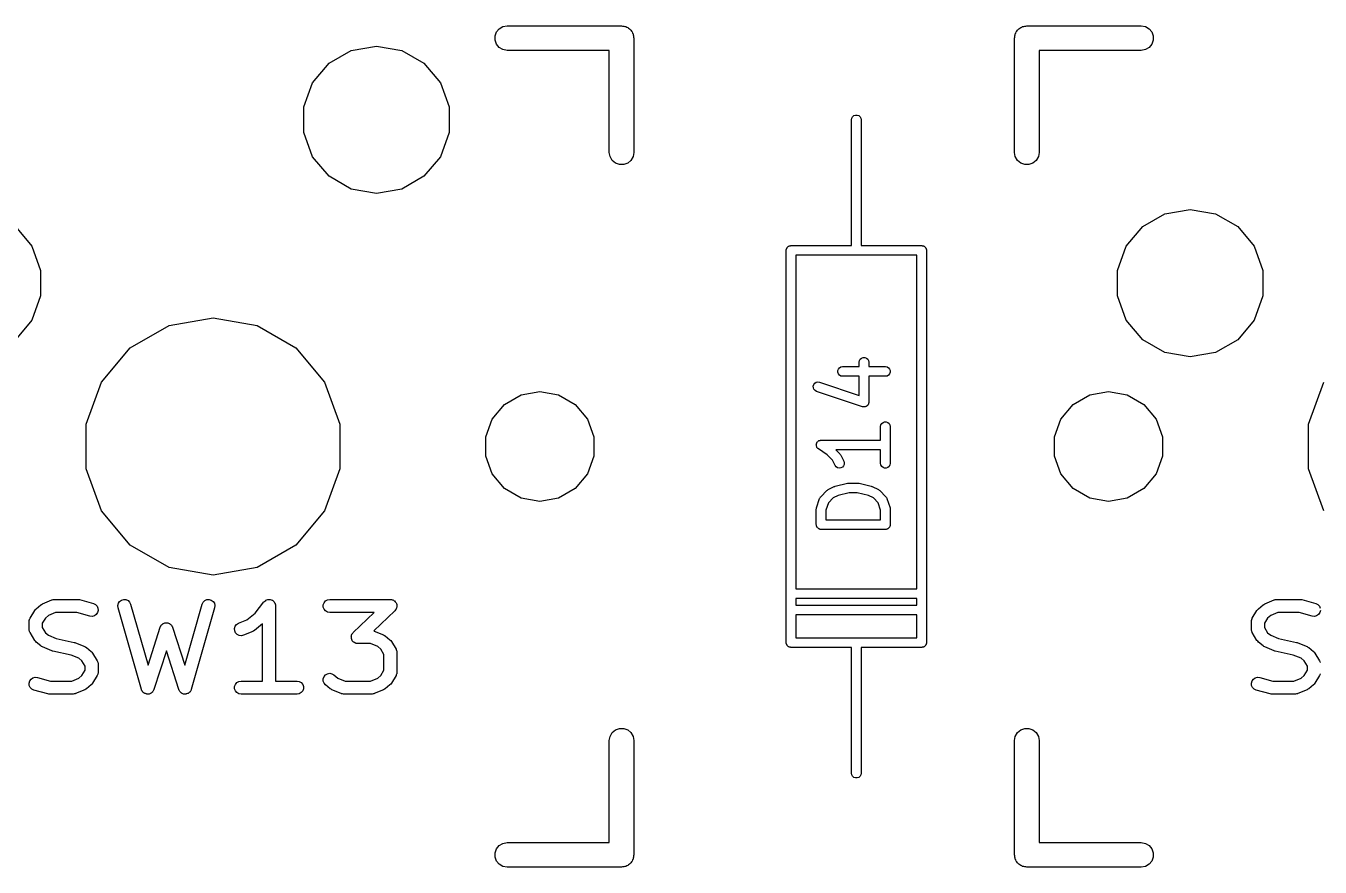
# Model space of a CAD drawing. Extents: x 30 to 168, y -145 to -27.
# Drawn here: x 75.09 to 95.21, y -66.54 to -53.46 of the extents above; entities that cross this region are included whole.
import ezdxf

# ---------------------------------------------------------------- set-up
doc = ezdxf.new("R2010")
doc.units = 0
doc.header["$MEASUREMENT"] = 0
doc.layers.add('BLACK', color=7, linetype='CONTINUOUS')

msp = doc.modelspace()

# ---------------------------------------------------------------- linework, layer by layer
at = {"layer": 'Black'}
for p, q in [((82.407, -53.5547), (82.4495, -53.5041)), ((82.4495, -53.5041), (82.5068, -53.471)), ((82.5068, -53.471), (82.572, -53.4595)), ((82.572, -53.4595), (84.35, -53.4595)), ((84.35, -53.4595), (84.3664, -53.4624)), ((84.3664, -53.4624), (84.3831, -53.4624)), ((84.3831, -53.4624), (84.3987, -53.4681)), ((84.3987, -53.4681), (84.4152, -53.471)), ((84.4152, -53.471), (84.4296, -53.4793)), ((84.4296, -53.4793), (84.4453, -53.485)), ((84.4453, -53.485), (84.458, -53.4957)), ((84.458, -53.4957), (84.4725, -53.5041)), ((84.4725, -53.5041), (84.4832, -53.5168)), ((90.5168, -53.5168), (90.5275, -53.5041)), ((90.5275, -53.5041), (90.542, -53.4957)), ((90.542, -53.4957), (90.5547, -53.485)), ((90.5547, -53.485), (90.5704, -53.4793)), ((90.5704, -53.4793), (90.5848, -53.471)), ((90.5848, -53.471), (90.6013, -53.4681)), ((90.6013, -53.4681), (90.6169, -53.4624)), ((90.6169, -53.4624), (90.6336, -53.4624)), ((90.6336, -53.4624), (90.65, -53.4595)), ((90.65, -53.4595), (92.428, -53.4595)), ((92.428, -53.4595), (92.4932, -53.471)), ((92.4932, -53.471), (92.5505, -53.5041)), ((92.5505, -53.5041), (92.593, -53.5547)), ((82.3844, -53.6169), (82.407, -53.5547)), ((82.3844, -53.6831), (82.3844, -53.6169)), ((82.407, -53.7452), (82.3844, -53.6831)), ((84.4832, -53.5168), (84.4959, -53.5275)), ((84.4959, -53.5275), (84.5043, -53.542)), ((84.5043, -53.542), (84.515, -53.5547)), ((84.515, -53.5547), (84.5207, -53.5704)), ((84.5207, -53.5704), (84.529, -53.5848)), ((84.529, -53.5848), (84.5319, -53.6013)), ((84.5319, -53.6013), (84.5376, -53.6169)), ((84.5376, -53.6169), (84.5376, -53.6336)), ((84.5376, -53.6336), (84.5405, -53.65)), ((84.5405, -53.65), (84.5405, -55.428)), ((90.4595, -53.65), (90.4624, -53.6336)), ((90.4595, -55.428), (90.4595, -53.65)), ((90.4624, -53.6169), (90.4681, -53.6013)), ((90.4624, -53.6336), (90.4624, -53.6169)), ((90.4681, -53.6013), (90.471, -53.5848)), ((90.471, -53.5848), (90.4793, -53.5704)), ((90.4793, -53.5704), (90.485, -53.5547)), ((90.485, -53.5547), (90.4957, -53.542)), ((90.4957, -53.542), (90.5041, -53.5275)), ((90.5041, -53.5275), (90.5168, -53.5168)), ((92.593, -53.5547), (92.6156, -53.6169)), ((92.6156, -53.6831), (92.593, -53.7452)), ((92.6156, -53.6169), (92.6156, -53.6831)), ((79.8025, -54.0411), (80.1476, -53.8418)), ((80.1476, -53.8418), (80.54, -53.7726)), ((80.54, -53.7726), (80.9324, -53.8418)), ((80.9324, -53.8418), (81.2775, -54.0411)), ((82.4495, -53.7959), (82.407, -53.7452)), ((82.5068, -53.829), (82.4495, -53.7959)), ((82.572, -53.8405), (82.5068, -53.829)), ((84.1595, -53.8405), (82.572, -53.8405)), ((84.1595, -55.428), (84.1595, -53.8405)), ((92.428, -53.8405), (90.8405, -53.8405)), ((90.8405, -53.8405), (90.8405, -55.428)), ((92.4932, -53.829), (92.428, -53.8405)), ((92.5505, -53.7959), (92.4932, -53.829)), ((92.593, -53.7452), (92.5505, -53.7959)), ((79.5464, -54.3463), (79.8025, -54.0411)), ((81.2775, -54.0411), (81.5336, -54.3463)), ((79.4101, -54.7208), (79.5464, -54.3463)), ((81.5336, -54.3463), (81.6699, -54.7208)), ((79.4101, -55.1192), (79.4101, -54.7208)), ((81.6699, -54.7208), (81.6699, -55.1192)), ((87.925, -54.92), (87.9295, -54.8943)), ((87.925, -56.19), (87.925, -54.92)), ((87.9295, -54.8943), (87.9425, -54.8718)), ((87.9425, -54.8718), (87.9625, -54.855)), ((87.9625, -54.855), (87.987, -54.8461)), ((87.987, -54.8461), (88.013, -54.8461)), ((88.013, -54.8461), (88.0375, -54.855)), ((88.0375, -54.855), (88.0575, -54.8718)), ((88.0575, -54.8718), (88.0705, -54.8943)), ((88.0705, -54.8943), (88.075, -54.92)), ((88.075, -54.92), (88.075, -56.19)), ((79.5464, -55.4937), (79.4101, -55.1192)), ((81.6699, -55.1192), (81.5336, -55.4937)), ((79.8025, -55.7989), (79.5464, -55.4937)), ((81.5336, -55.4937), (81.2775, -55.7989)), ((84.171, -55.4932), (84.1595, -55.428)), ((84.2041, -55.5505), (84.171, -55.4932)), ((84.529, -55.4932), (84.4959, -55.5505)), ((84.5405, -55.428), (84.529, -55.4932)), ((90.471, -55.4932), (90.4595, -55.428)), ((90.5041, -55.5505), (90.471, -55.4932)), ((90.829, -55.4932), (90.7959, -55.5505)), ((90.8405, -55.428), (90.829, -55.4932)), ((84.2548, -55.593), (84.2041, -55.5505)), ((84.3169, -55.6156), (84.2548, -55.593)), ((84.3831, -55.6156), (84.3169, -55.6156)), ((84.4453, -55.593), (84.3831, -55.6156)), ((84.4959, -55.5505), (84.4453, -55.593)), ((90.5547, -55.593), (90.5041, -55.5505)), ((90.6169, -55.6156), (90.5547, -55.593)), ((90.6831, -55.6156), (90.6169, -55.6156)), ((90.7452, -55.593), (90.6831, -55.6156)), ((90.7959, -55.5505), (90.7452, -55.593)), ((80.1476, -55.9982), (79.8025, -55.7989)), ((81.2775, -55.7989), (80.9324, -55.9982)), ((80.54, -56.0674), (80.1476, -55.9982)), ((80.9324, -55.9982), (80.54, -56.0674)), ((87.925, -56.877), (87.925, -56.19)), ((88.075, -56.19), (88.075, -56.877)), ((92.7976, -56.3818), (93.19, -56.3126)), ((93.19, -56.3126), (93.5824, -56.3818)), ((92.4525, -56.5811), (92.7976, -56.3818)), ((93.5824, -56.3818), (93.9275, -56.5811)), ((74.9275, -56.5811), (75.1836, -56.8863)), ((92.1964, -56.8863), (92.4525, -56.5811)), ((93.9275, -56.5811), (94.1836, -56.8863)), ((75.1836, -56.8863), (75.3199, -57.2608)), ((86.9101, -56.939), (86.9124, -56.9328)), ((86.9124, -56.9328), (86.9135, -56.9263)), ((86.9135, -56.9263), (86.9168, -56.9207)), ((86.9168, -56.9207), (86.919, -56.9145)), ((86.919, -56.9145), (86.9233, -56.9095)), ((86.9233, -56.9095), (86.9265, -56.9038)), ((86.9265, -56.9038), (86.9316, -56.8996)), ((86.9316, -56.8996), (86.9358, -56.8945)), ((86.9358, -56.8945), (86.9415, -56.8913)), ((86.9415, -56.8913), (86.9465, -56.887)), ((86.9465, -56.887), (86.9527, -56.8848)), ((86.9527, -56.8848), (86.9583, -56.8815)), ((86.9583, -56.8815), (86.9648, -56.8804)), ((86.9648, -56.8804), (86.971, -56.8781)), ((86.971, -56.8781), (86.9775, -56.8781)), ((86.9775, -56.8781), (86.984, -56.877)), ((86.984, -56.877), (87.925, -56.877)), ((88.075, -56.877), (89.016, -56.877)), ((89.016, -56.877), (89.0225, -56.8781)), ((89.0225, -56.8781), (89.029, -56.8781)), ((89.029, -56.8781), (89.0352, -56.8804)), ((89.0352, -56.8804), (89.0417, -56.8815)), ((89.0417, -56.8815), (89.0473, -56.8848)), ((89.0473, -56.8848), (89.0535, -56.887)), ((89.0535, -56.887), (89.0585, -56.8913)), ((89.0585, -56.8913), (89.0642, -56.8945)), ((89.0642, -56.8945), (89.0684, -56.8996)), ((89.0684, -56.8996), (89.0735, -56.9038)), ((89.0735, -56.9038), (89.0767, -56.9095)), ((89.0767, -56.9095), (89.081, -56.9145)), ((89.081, -56.9145), (89.0832, -56.9207)), ((89.0832, -56.9207), (89.0865, -56.9263)), ((89.0865, -56.9263), (89.0876, -56.9328)), ((89.0876, -56.9328), (89.0899, -56.939)), ((92.0601, -57.2608), (92.1964, -56.8863)), ((94.1836, -56.8863), (94.3199, -57.2608)), ((86.909, -56.952), (86.9101, -56.9455)), ((86.909, -63.048), (86.909, -56.952)), ((86.9101, -56.9455), (86.9101, -56.939)), ((88, -57.027), (87.059, -57.027)), ((87.059, -57.027), (87.059, -62.211)), ((88.941, -57.027), (88, -57.027)), ((88.941, -62.211), (88.941, -57.027)), ((89.0899, -56.939), (89.0899, -56.9455)), ((89.0899, -56.9455), (89.091, -56.952)), ((89.091, -56.952), (89.091, -63.048)), ((75.3199, -57.2608), (75.3199, -57.6592)), ((92.0601, -57.6592), (92.0601, -57.2608)), ((94.3199, -57.2608), (94.3199, -57.6592)), ((75.3199, -57.6592), (75.1836, -58.0337)), ((92.1964, -58.0337), (92.0601, -57.6592)), ((94.3199, -57.6592), (94.1836, -58.0337)), ((75.1836, -58.0337), (74.9275, -58.3389)), ((76.7134, -58.4667), (77.3154, -58.1192)), ((77.3154, -58.1192), (78, -57.9985)), ((78, -57.9985), (78.6846, -58.1192)), ((78.6846, -58.1192), (79.2865, -58.4667)), ((92.4525, -58.3389), (92.1964, -58.0337)), ((94.1836, -58.0337), (93.9275, -58.3389)), ((92.7976, -58.5382), (92.4525, -58.3389)), ((93.9275, -58.3389), (93.5824, -58.5382)), ((76.2666, -58.9992), (76.7134, -58.4667)), ((79.2865, -58.4667), (79.7334, -58.9992)), ((93.19, -58.6074), (92.7976, -58.5382)), ((93.5824, -58.5382), (93.19, -58.6074)), ((88.044, -58.6905), (88.0486, -58.6648)), ((88.044, -58.7583), (88.044, -58.6905)), ((88.0486, -58.6648), (88.0616, -58.6423)), ((88.0616, -58.6423), (88.0815, -58.6255)), ((88.0815, -58.6255), (88.106, -58.6166)), ((88.106, -58.6166), (88.1321, -58.6166)), ((88.1321, -58.6166), (88.1565, -58.6255)), ((88.1565, -58.6255), (88.1765, -58.6423)), ((88.1765, -58.6423), (88.1895, -58.6648)), ((88.1895, -58.6648), (88.194, -58.6905)), ((88.194, -58.6905), (88.194, -58.7583)), ((87.7119, -58.8203), (87.7208, -58.7958)), ((87.7119, -58.8464), (87.7119, -58.8203)), ((87.7208, -58.8708), (87.7119, -58.8464)), ((87.7208, -58.7958), (87.7375, -58.7759)), ((87.7375, -58.8908), (87.7208, -58.8708)), ((87.7375, -58.7759), (87.7601, -58.7629)), ((87.7601, -58.9038), (87.7375, -58.8908)), ((87.7601, -58.7629), (87.7857, -58.7583)), ((87.7857, -58.9083), (87.7601, -58.9038)), ((87.7857, -58.7583), (88.044, -58.7583)), ((88.044, -58.9083), (87.7857, -58.9083)), ((88.044, -59.2055), (88.044, -58.9083)), ((88.194, -58.7583), (88.4524, -58.7583)), ((88.4524, -58.9083), (88.194, -58.9083)), ((88.194, -58.9083), (88.194, -59.3095)), ((88.4524, -58.7583), (88.478, -58.7629)), ((88.478, -58.9038), (88.4524, -58.9083)), ((88.478, -58.7629), (88.5006, -58.7759)), ((88.5006, -58.8908), (88.478, -58.9038)), ((88.5006, -58.7759), (88.5173, -58.7958)), ((88.5173, -58.8708), (88.5006, -58.8908)), ((88.5173, -58.7958), (88.5262, -58.8203)), ((88.5262, -58.8464), (88.5173, -58.8708)), ((88.5262, -58.8203), (88.5262, -58.8464)), ((76.0289, -59.6524), (76.2666, -58.9992)), ((79.7334, -58.9992), (79.9711, -59.6524)), ((82.7879, -59.1974), (83.08, -59.1458)), ((83.08, -59.1458), (83.3721, -59.1974)), ((87.3306, -59.0604), (87.3388, -59.0357)), ((87.3313, -59.0865), (87.3306, -59.0604)), ((87.3409, -59.1107), (87.3313, -59.0865)), ((87.3388, -59.0357), (87.355, -59.0153)), ((87.3581, -59.1302), (87.3409, -59.1107)), ((87.355, -59.0153), (87.3772, -59.0017)), ((87.381, -59.1426), (87.3581, -59.1302)), ((87.3772, -59.0017), (87.4027, -58.9965)), ((88.0953, -59.3807), (87.381, -59.1426)), ((87.4027, -58.9965), (87.4285, -59.0003)), ((87.4285, -59.0003), (88.044, -59.2055)), ((91.6279, -59.1974), (91.92, -59.1458)), ((91.92, -59.1458), (92.2121, -59.1974)), ((95.0289, -59.6524), (95.2666, -58.9992)), ((82.3403, -59.5729), (82.531, -59.3457)), ((82.531, -59.3457), (82.7879, -59.1974)), ((83.3721, -59.1974), (83.629, -59.3457)), ((83.629, -59.3457), (83.8197, -59.5729)), ((88.185, -59.3452), (88.1803, -59.3512)), ((88.1868, -59.34), (88.185, -59.3452)), ((88.1895, -59.3352), (88.1868, -59.34)), ((88.1908, -59.3277), (88.1895, -59.3352)), ((88.1932, -59.3205), (88.1908, -59.3277)), ((88.194, -59.3095), (88.1931, -59.315)), ((88.1931, -59.315), (88.1932, -59.3205)), ((91.1803, -59.5729), (91.371, -59.3457)), ((91.371, -59.3457), (91.6279, -59.1974)), ((92.2121, -59.1974), (92.469, -59.3457)), ((92.469, -59.3457), (92.6597, -59.5729)), ((88.1008, -59.3815), (88.0953, -59.3807)), ((88.106, -59.3834), (88.1008, -59.3815)), ((88.1136, -59.3834), (88.106, -59.3834)), ((88.1211, -59.3845), (88.1136, -59.3834)), ((88.1265, -59.3834), (88.1211, -59.3845)), ((88.1321, -59.3834), (88.1265, -59.3834)), ((88.1392, -59.3808), (88.1321, -59.3834)), ((88.1466, -59.3793), (88.1392, -59.3808)), ((88.1513, -59.3764), (88.1466, -59.3793)), ((88.1565, -59.3745), (88.1513, -59.3764)), ((88.1624, -59.3696), (88.1565, -59.3745)), ((88.1688, -59.3656), (88.1624, -59.3696)), ((88.1723, -59.3613), (88.1688, -59.3656)), ((88.1765, -59.3577), (88.1723, -59.3613)), ((88.1803, -59.3512), (88.1765, -59.3577)), ((76.0289, -60.3476), (76.0289, -59.6524)), ((79.9711, -59.6524), (79.9711, -60.3476)), ((82.2388, -59.8517), (82.3403, -59.5729)), ((83.8197, -59.5729), (83.9212, -59.8517)), ((88.3774, -59.6905), (88.3819, -59.6648)), ((88.3774, -59.9012), (88.3774, -59.6905)), ((88.3819, -59.6648), (88.3949, -59.6423)), ((88.3949, -59.6423), (88.4149, -59.6255)), ((88.4149, -59.6255), (88.4394, -59.6166)), ((88.4394, -59.6166), (88.4654, -59.6166)), ((88.4654, -59.6166), (88.4899, -59.6255)), ((88.4899, -59.6255), (88.5098, -59.6423)), ((88.5098, -59.6423), (88.5229, -59.6648)), ((88.5229, -59.6648), (88.5274, -59.6905)), ((88.5274, -59.6905), (88.5274, -60.2619)), ((91.0788, -59.8517), (91.1803, -59.5729)), ((92.6597, -59.5729), (92.7612, -59.8517)), ((95.0289, -60.3476), (95.0289, -59.6524)), ((82.2388, -60.1483), (82.2388, -59.8517)), ((83.9212, -59.8517), (83.9212, -60.1483)), ((87.3816, -59.9548), (87.3837, -59.9461)), ((87.3837, -59.9461), (87.386, -59.9426)), ((87.386, -59.9426), (87.3874, -59.9387)), ((87.3874, -59.9387), (87.3932, -59.9318)), ((87.3932, -59.9318), (87.3981, -59.9244)), ((87.3981, -59.9244), (87.4015, -59.9219)), ((87.4015, -59.9219), (87.4042, -59.9187)), ((87.4042, -59.9187), (87.4119, -59.9143)), ((87.4119, -59.9143), (87.4191, -59.909)), ((87.4191, -59.909), (87.4231, -59.9078)), ((87.4231, -59.9078), (87.4267, -59.9057)), ((87.4267, -59.9057), (87.4355, -59.9042)), ((87.4355, -59.9042), (87.4441, -59.9016)), ((87.4441, -59.9016), (87.4483, -59.9019)), ((87.4483, -59.9019), (87.4524, -59.9012)), ((87.4524, -59.9012), (88.3774, -59.9012)), ((91.0788, -60.1483), (91.0788, -59.8517)), ((92.7612, -59.8517), (92.7612, -60.1483)), ((82.3403, -60.4271), (82.2388, -60.1483)), ((83.9212, -60.1483), (83.8197, -60.4271)), ((87.3775, -59.9714), (87.3785, -59.9673)), ((87.3785, -59.9803), (87.3775, -59.9714)), ((87.3785, -59.9632), (87.3816, -59.9548)), ((87.3785, -59.9673), (87.3785, -59.9632)), ((87.3785, -59.9892), (87.3785, -59.9803)), ((87.3799, -59.9931), (87.3785, -59.9892)), ((87.3804, -59.9973), (87.3799, -59.9931)), ((87.3844, -60.0053), (87.3804, -59.9973)), ((87.3874, -60.0137), (87.3844, -60.0053)), ((87.3901, -60.0169), (87.3874, -60.0137)), ((87.3919, -60.0206), (87.3901, -60.0169)), ((87.3984, -60.0268), (87.3919, -60.0206)), ((87.4042, -60.0336), (87.3984, -60.0268)), ((87.4078, -60.0357), (87.4042, -60.0336)), ((87.4108, -60.0386), (87.4078, -60.0357)), ((87.5475, -60.1297), (87.4108, -60.0386)), ((87.6288, -60.2111), (87.5475, -60.1297)), ((88.3774, -60.0512), (87.6811, -60.0512)), ((87.6811, -60.0512), (87.7435, -60.1136)), ((87.7435, -60.1136), (87.7504, -60.1235)), ((87.7504, -60.1235), (87.7576, -60.1331)), ((87.7576, -60.1331), (87.8052, -60.2284)), ((88.3774, -60.2619), (88.3774, -60.0512)), ((91.1803, -60.4271), (91.0788, -60.1483)), ((92.7612, -60.1483), (92.6597, -60.4271)), ((76.2666, -61.0008), (76.0289, -60.3476)), ((79.9711, -60.3476), (79.7334, -61.0008)), ((87.671, -60.2954), (87.6288, -60.2111)), ((87.6865, -60.3164), (87.671, -60.2954)), ((87.7083, -60.3307), (87.6865, -60.3164)), ((87.7336, -60.3368), (87.7083, -60.3307)), ((87.7595, -60.3338), (87.7336, -60.3368)), ((87.7828, -60.3221), (87.7595, -60.3338)), ((87.8007, -60.3032), (87.7828, -60.3221)), ((87.811, -60.2793), (87.8007, -60.3032)), ((87.8052, -60.2284), (87.8126, -60.2533)), ((87.8126, -60.2533), (87.811, -60.2793)), ((88.3819, -60.2876), (88.3774, -60.2619)), ((88.3949, -60.3101), (88.3819, -60.2876)), ((88.4149, -60.3269), (88.3949, -60.3101)), ((88.4394, -60.3358), (88.4149, -60.3269)), ((88.4654, -60.3358), (88.4394, -60.3358)), ((88.4899, -60.3269), (88.4654, -60.3358)), ((88.5098, -60.3101), (88.4899, -60.3269)), ((88.5229, -60.2876), (88.5098, -60.3101)), ((88.5274, -60.2619), (88.5229, -60.2876)), ((95.2666, -61.0008), (95.0289, -60.3476)), ((82.531, -60.6543), (82.3403, -60.4271)), ((83.8197, -60.4271), (83.629, -60.6543)), ((91.371, -60.6543), (91.1803, -60.4271)), ((92.6597, -60.4271), (92.469, -60.6543)), ((82.7879, -60.8026), (82.531, -60.6543)), ((83.629, -60.6543), (83.3721, -60.8026)), ((87.447, -60.7803), (87.5422, -60.6851)), ((87.5422, -60.6851), (87.552, -60.6782)), ((87.552, -60.6782), (87.5617, -60.671)), ((87.5617, -60.671), (87.6569, -60.6234)), ((87.6569, -60.6234), (87.6648, -60.6211)), ((87.6648, -60.6211), (87.6723, -60.6177)), ((87.6723, -60.6177), (87.8628, -60.5701)), ((87.8902, -60.7179), (87.7167, -60.7612)), ((87.8628, -60.5701), (87.8719, -60.5694)), ((87.8719, -60.5694), (87.881, -60.5679)), ((87.881, -60.5679), (88.0238, -60.5679)), ((88.0146, -60.7179), (87.8902, -60.7179)), ((88.1881, -60.7612), (88.0146, -60.7179)), ((88.0238, -60.5679), (88.0328, -60.5694)), ((88.0328, -60.5694), (88.042, -60.5701)), ((88.042, -60.5701), (88.2325, -60.6177)), ((88.2325, -60.6177), (88.24, -60.6211)), ((88.24, -60.6211), (88.2478, -60.6234)), ((88.2478, -60.6234), (88.3431, -60.671)), ((88.3431, -60.671), (88.3527, -60.6782)), ((88.3527, -60.6782), (88.3626, -60.6851)), ((88.3626, -60.6851), (88.4578, -60.7803)), ((91.6279, -60.8026), (91.371, -60.6543)), ((92.469, -60.6543), (92.2121, -60.8026)), ((83.08, -60.8541), (82.7879, -60.8026)), ((83.3721, -60.8026), (83.08, -60.8541)), ((87.3795, -60.9643), (87.3812, -60.9525)), ((87.3812, -60.9525), (87.4288, -60.8096)), ((87.4288, -60.8096), (87.4309, -60.8058)), ((87.4309, -60.8058), (87.432, -60.8016)), ((87.432, -60.8016), (87.4371, -60.7944)), ((87.4371, -60.7944), (87.4413, -60.7867)), ((87.4413, -60.7867), (87.4445, -60.7838)), ((87.4445, -60.7838), (87.447, -60.7803)), ((87.5656, -60.8738), (87.5274, -60.9884)), ((87.6397, -60.7997), (87.5656, -60.8738)), ((87.7167, -60.7612), (87.6397, -60.7997)), ((88.2651, -60.7997), (88.1881, -60.7612)), ((88.3392, -60.8738), (88.2651, -60.7997)), ((88.3774, -60.9884), (88.3392, -60.8738)), ((88.4578, -60.7803), (88.4603, -60.7838)), ((88.4603, -60.7838), (88.4635, -60.7867)), ((88.4635, -60.7867), (88.4677, -60.7944)), ((88.4677, -60.7944), (88.4727, -60.8016)), ((88.4727, -60.8016), (88.4739, -60.8058)), ((88.4739, -60.8058), (88.4759, -60.8096)), ((88.4759, -60.8096), (88.5235, -60.9525)), ((88.5235, -60.9525), (88.5253, -60.9643)), ((91.92, -60.8541), (91.6279, -60.8026)), ((92.2121, -60.8026), (91.92, -60.8541)), ((76.7134, -61.5332), (76.2666, -61.0008)), ((79.7334, -61.0008), (79.2865, -61.5332)), ((87.3774, -60.9762), (87.3795, -60.9643)), ((87.3774, -61.2143), (87.3774, -60.9762)), ((87.5274, -60.9884), (87.5274, -61.1393)), ((87.5274, -61.1393), (88.3774, -61.1393)), ((88.3774, -61.1393), (88.3774, -60.9884)), ((88.5253, -60.9643), (88.5274, -60.9762)), ((88.5274, -60.9762), (88.5274, -61.2143)), ((87.3785, -61.2207), (87.3774, -61.2143)), ((87.3785, -61.2273), (87.3785, -61.2207)), ((87.3808, -61.2335), (87.3785, -61.2273)), ((87.3819, -61.2399), (87.3808, -61.2335)), ((87.3852, -61.2456), (87.3819, -61.2399)), ((87.3874, -61.2518), (87.3852, -61.2456)), ((87.3916, -61.2568), (87.3874, -61.2518)), ((87.3949, -61.2625), (87.3916, -61.2568)), ((87.4, -61.2667), (87.3949, -61.2625)), ((87.4042, -61.2717), (87.4, -61.2667)), ((87.4099, -61.275), (87.4042, -61.2717)), ((87.4149, -61.2792), (87.4099, -61.275)), ((87.421, -61.2815), (87.4149, -61.2792)), ((87.4267, -61.2848), (87.421, -61.2815)), ((87.4332, -61.2859), (87.4267, -61.2848)), ((87.4394, -61.2881), (87.4332, -61.2859)), ((87.4459, -61.2881), (87.4394, -61.2881)), ((87.4524, -61.2893), (87.4459, -61.2881)), ((88.4524, -61.2893), (87.4524, -61.2893)), ((88.4588, -61.2881), (88.4524, -61.2893)), ((88.4654, -61.2881), (88.4588, -61.2881)), ((88.4716, -61.2859), (88.4654, -61.2881)), ((88.478, -61.2848), (88.4716, -61.2859)), ((88.4837, -61.2815), (88.478, -61.2848)), ((88.4899, -61.2792), (88.4837, -61.2815)), ((88.4949, -61.275), (88.4899, -61.2792)), ((88.5006, -61.2717), (88.4949, -61.275)), ((88.5048, -61.2667), (88.5006, -61.2717)), ((88.5098, -61.2625), (88.5048, -61.2667)), ((88.5131, -61.2568), (88.5098, -61.2625)), ((88.5173, -61.2518), (88.5131, -61.2568)), ((88.5196, -61.2456), (88.5173, -61.2518)), ((88.5229, -61.2399), (88.5196, -61.2456)), ((88.524, -61.2335), (88.5229, -61.2399)), ((88.5262, -61.2273), (88.524, -61.2335)), ((88.5274, -61.2143), (88.5262, -61.2207)), ((88.5262, -61.2207), (88.5262, -61.2273)), ((77.3154, -61.8808), (76.7134, -61.5332)), ((79.2865, -61.5332), (78.6846, -61.8808)), ((78, -62.0015), (77.3154, -61.8808)), ((78.6846, -61.8808), (78, -62.0015)), ((87.059, -62.211), (88.941, -62.211)), ((87.059, -62.361), (87.059, -62.465)), ((88.941, -62.361), (87.059, -62.361)), ((88.941, -62.465), (88.941, -62.361)), ((75.1552, -62.6692), (75.2277, -62.5482)), ((75.2277, -62.5482), (75.2388, -62.5354)), ((75.2388, -62.5354), (75.2498, -62.5224)), ((75.2498, -62.5224), (75.3224, -62.4619)), ((75.3224, -62.4619), (75.3356, -62.4544)), ((75.3356, -62.4544), (75.3484, -62.4462)), ((75.3484, -62.4462), (75.4935, -62.3857)), ((75.4935, -62.3857), (75.4958, -62.3852)), ((75.4958, -62.3852), (75.4978, -62.3841)), ((75.4978, -62.3841), (75.5129, -62.3814)), ((75.5129, -62.3814), (75.5279, -62.378)), ((75.5279, -62.378), (75.5303, -62.3783)), ((75.5303, -62.3783), (75.5326, -62.3779)), ((75.5326, -62.3779), (75.8954, -62.3779)), ((75.8954, -62.3779), (75.909, -62.3803)), ((75.909, -62.3803), (75.9226, -62.3816)), ((75.9226, -62.3816), (76.1403, -62.4421)), ((76.1403, -62.4421), (76.1722, -62.4573)), ((76.1722, -62.4573), (76.1969, -62.4825)), ((76.1969, -62.4825), (76.2115, -62.5146)), ((76.2143, -62.5498), (76.2048, -62.5838)), ((76.2115, -62.5146), (76.2143, -62.5498)), ((76.5198, -62.4723), (76.5284, -62.4381)), ((76.5235, -62.5074), (76.5198, -62.4723)), ((76.8863, -63.7774), (76.5235, -62.5074)), ((76.5284, -62.4381), (76.5481, -62.4089)), ((76.5481, -62.4089), (76.5767, -62.3882)), ((76.5767, -62.3882), (76.6106, -62.3785)), ((76.6106, -62.3785), (76.6458, -62.381)), ((76.6458, -62.381), (76.678, -62.3953)), ((76.678, -62.3953), (76.7034, -62.4199)), ((76.7034, -62.4199), (76.7188, -62.4516)), ((76.7188, -62.4516), (76.9895, -63.399)), ((77.5591, -63.399), (77.8297, -62.4516)), ((78.0251, -62.5074), (77.6623, -63.7774)), ((77.8297, -62.4516), (77.8452, -62.4199)), ((77.8452, -62.4199), (77.8705, -62.3953)), ((77.8705, -62.3953), (77.9028, -62.381)), ((77.9028, -62.381), (77.938, -62.3785)), ((77.938, -62.3785), (77.9719, -62.3882)), ((77.9719, -62.3882), (78.0004, -62.4089)), ((78.0004, -62.4089), (78.0202, -62.4381)), ((78.0202, -62.4381), (78.0288, -62.4723)), ((78.0288, -62.4723), (78.0251, -62.5074)), ((78.6528, -62.5895), (78.7915, -62.4161)), ((78.7915, -62.4161), (78.7924, -62.4153)), ((78.7924, -62.4153), (78.793, -62.4142)), ((78.793, -62.4142), (78.8056, -62.4036)), ((78.8056, -62.4036), (78.818, -62.3927)), ((78.818, -62.3927), (78.8191, -62.3923)), ((78.8191, -62.3923), (78.8201, -62.3915)), ((78.8201, -62.3915), (78.8355, -62.3859)), ((78.8355, -62.3859), (78.8509, -62.3799)), ((78.8509, -62.3799), (78.8521, -62.3799)), ((78.8521, -62.3799), (78.8532, -62.3795)), ((78.8532, -62.3795), (78.8696, -62.3795)), ((78.8696, -62.3795), (78.8862, -62.3791)), ((78.8862, -62.3791), (78.8873, -62.3795)), ((78.8873, -62.3795), (78.8885, -62.3795)), ((78.8885, -62.3795), (78.904, -62.3851)), ((78.904, -62.3851), (78.9196, -62.3904)), ((78.9196, -62.3904), (78.9205, -62.3911)), ((78.9205, -62.3911), (78.9217, -62.3915)), ((78.9217, -62.3915), (78.9343, -62.4021)), ((78.9343, -62.4021), (78.9471, -62.4124)), ((78.9471, -62.4124), (78.9478, -62.4134)), ((78.9478, -62.4134), (78.9487, -62.4142)), ((78.9487, -62.4142), (78.9569, -62.4285)), ((78.9569, -62.4285), (78.9655, -62.4426)), ((78.9655, -62.4426), (78.9657, -62.4437)), ((78.9657, -62.4437), (78.9663, -62.4448)), ((78.9663, -62.4448), (78.9692, -62.461)), ((78.9692, -62.461), (78.9724, -62.4771)), ((78.9724, -62.4771), (78.9722, -62.4783)), ((78.9722, -62.4783), (78.9725, -62.4795)), ((78.9725, -62.4795), (78.9725, -63.6479)), ((79.7142, -62.4619), (79.7263, -62.4287)), ((79.7142, -62.4972), (79.7142, -62.4619)), ((79.7263, -62.5303), (79.7142, -62.4972)), ((79.7263, -62.4287), (79.749, -62.4017)), ((79.749, -62.5574), (79.7263, -62.5303)), ((79.749, -62.4017), (79.7795, -62.3841)), ((79.7795, -62.575), (79.749, -62.5574)), ((79.7795, -62.3841), (79.8143, -62.3779)), ((79.8143, -62.3779), (80.7577, -62.3779)), ((80.8278, -62.5531), (80.498, -62.8671)), ((80.7577, -62.3779), (80.772, -62.3804)), ((80.772, -62.3804), (80.7864, -62.3821)), ((80.7864, -62.3821), (80.7893, -62.3835)), ((80.7893, -62.3835), (80.7925, -62.3841)), ((80.7925, -62.3841), (80.805, -62.3913)), ((80.805, -62.3913), (80.818, -62.3977)), ((80.818, -62.3977), (80.8202, -62.4001)), ((80.8202, -62.4001), (80.823, -62.4017)), ((80.823, -62.4017), (80.8323, -62.4128)), ((80.8364, -62.5414), (80.8278, -62.5531)), ((80.8323, -62.4128), (80.8423, -62.4233)), ((80.8457, -62.5303), (80.8364, -62.5414)), ((80.8423, -62.4233), (80.8436, -62.4263)), ((80.8436, -62.4263), (80.8457, -62.4287)), ((80.8457, -62.4287), (80.8507, -62.4423)), ((80.8468, -62.5273), (80.8457, -62.5303)), ((80.8487, -62.5247), (80.8468, -62.5273)), ((80.8528, -62.5108), (80.8487, -62.5247)), ((80.8507, -62.4423), (80.8565, -62.4556)), ((80.8578, -62.4972), (80.8528, -62.5108)), ((80.8565, -62.4556), (80.8567, -62.4588)), ((80.8567, -62.4588), (80.8578, -62.4619)), ((80.8578, -62.4619), (80.8578, -62.4764)), ((80.8578, -62.4764), (80.8587, -62.4908)), ((80.8587, -62.4908), (80.8578, -62.4939)), ((80.8578, -62.4939), (80.8578, -62.4972)), ((87.059, -62.465), (88.941, -62.465)), ((94.1552, -62.6692), (94.2277, -62.5482)), ((94.2277, -62.5482), (94.2388, -62.5354)), ((94.2388, -62.5354), (94.2498, -62.5224)), ((94.2498, -62.5224), (94.3224, -62.4619)), ((94.3224, -62.4619), (94.3356, -62.4544)), ((94.3356, -62.4544), (94.3484, -62.4462)), ((94.3484, -62.4462), (94.4935, -62.3857)), ((94.4935, -62.3857), (94.4958, -62.3852)), ((94.4958, -62.3852), (94.4978, -62.3841)), ((94.4978, -62.3841), (94.5129, -62.3814)), ((94.5129, -62.3814), (94.5279, -62.378)), ((94.5279, -62.378), (94.5303, -62.3783)), ((94.5303, -62.3783), (94.5326, -62.3779)), ((94.5326, -62.3779), (94.8954, -62.3779)), ((94.8954, -62.3779), (94.909, -62.3803)), ((94.909, -62.3803), (94.9226, -62.3816)), ((94.9226, -62.3816), (95.1403, -62.4421)), ((95.1403, -62.4421), (95.1722, -62.4573)), ((95.1722, -62.4573), (95.1969, -62.4825)), ((95.1969, -62.4825), (95.2115, -62.5146)), ((95.2143, -62.5498), (95.2048, -62.5838)), ((75.1407, -62.7214), (75.1424, -62.7118)), ((75.1407, -62.8424), (75.1407, -62.7214)), ((75.1424, -62.7118), (75.1425, -62.7021)), ((75.1425, -62.7021), (75.1454, -62.6946)), ((75.1454, -62.6946), (75.1468, -62.6867)), ((75.1468, -62.6867), (75.1517, -62.6782)), ((75.1517, -62.6782), (75.1552, -62.6692)), ((75.3931, -62.6675), (75.3439, -62.7496)), ((75.3439, -62.7496), (75.3439, -62.8142)), ((75.4407, -62.6279), (75.3931, -62.6675)), ((75.5529, -62.5811), (75.4407, -62.6279)), ((75.8816, -62.5811), (75.5529, -62.5811)), ((76.0859, -62.6379), (75.8816, -62.5811)), ((76.1211, -62.6413), (76.0859, -62.6379)), ((76.1552, -62.6325), (76.1211, -62.6413)), ((76.1843, -62.6125), (76.1552, -62.6325)), ((76.2048, -62.5838), (76.1843, -62.6125)), ((77.1991, -62.7741), (77.2099, -62.7657)), ((77.2099, -62.7657), (77.2201, -62.7565)), ((77.2201, -62.7565), (77.2238, -62.7549)), ((77.2238, -62.7549), (77.227, -62.7525)), ((77.227, -62.7525), (77.24, -62.7483)), ((77.24, -62.7483), (77.2527, -62.7431)), ((77.2527, -62.7431), (77.2568, -62.7429)), ((77.2568, -62.7429), (77.2606, -62.7417)), ((77.2606, -62.7417), (77.2743, -62.7422)), ((77.2743, -62.7422), (77.288, -62.7417)), ((77.288, -62.7417), (77.2918, -62.7429)), ((77.2918, -62.7429), (77.2959, -62.7431)), ((77.2959, -62.7431), (77.3085, -62.7483)), ((77.3085, -62.7483), (77.3216, -62.7525)), ((77.3216, -62.7525), (77.3248, -62.7549)), ((77.3248, -62.7549), (77.3285, -62.7565)), ((77.3285, -62.7565), (77.3387, -62.7657)), ((77.3387, -62.7657), (77.3495, -62.7741)), ((78.3452, -62.7957), (78.3666, -62.7676)), ((78.3666, -62.7676), (78.3964, -62.7486)), ((78.3964, -62.7486), (78.5273, -62.694)), ((78.5273, -62.694), (78.6528, -62.5895)), ((78.7693, -62.7569), (78.6456, -62.86)), ((78.7693, -63.6479), (78.7693, -62.7569)), ((79.8143, -62.5811), (79.7795, -62.575)), ((80.5037, -62.5811), (79.8143, -62.5811)), ((80.1796, -62.8898), (80.5037, -62.5811)), ((88.941, -62.615), (87.059, -62.615)), ((87.059, -62.615), (87.059, -62.973)), ((88.941, -62.973), (88.941, -62.615)), ((94.1407, -62.7214), (94.1424, -62.7118)), ((94.1407, -62.8424), (94.1407, -62.7214)), ((94.1424, -62.7118), (94.1425, -62.7021)), ((94.1425, -62.7021), (94.1454, -62.6946)), ((94.1454, -62.6946), (94.1468, -62.6867)), ((94.1468, -62.6867), (94.1517, -62.6782)), ((94.1517, -62.6782), (94.1552, -62.6692)), ((94.3931, -62.6675), (94.3439, -62.7496)), ((94.3439, -62.7496), (94.3439, -62.8142)), ((94.4407, -62.6279), (94.3931, -62.6675)), ((94.5529, -62.5811), (94.4407, -62.6279)), ((94.8816, -62.5811), (94.5529, -62.5811)), ((95.0859, -62.6379), (94.8816, -62.5811)), ((95.1211, -62.6413), (95.0859, -62.6379)), ((95.1552, -62.6325), (95.1211, -62.6413)), ((95.1843, -62.6125), (95.1552, -62.6325)), ((95.2048, -62.5838), (95.1843, -62.6125)), ((75.1424, -62.852), (75.1407, -62.8424)), ((75.1425, -62.8617), (75.1424, -62.852)), ((75.1454, -62.8692), (75.1425, -62.8617)), ((75.1468, -62.8771), (75.1454, -62.8692)), ((75.1517, -62.8856), (75.1468, -62.8771)), ((75.1552, -62.8947), (75.1517, -62.8856)), ((75.2277, -63.0156), (75.1552, -62.8947)), ((75.3439, -62.8142), (75.3931, -62.8963)), ((75.3931, -62.8963), (75.4407, -62.9359)), ((75.4407, -62.9359), (75.5627, -62.9868)), ((76.9895, -63.399), (77.1775, -62.8114)), ((77.1775, -62.8114), (77.1794, -62.8078)), ((77.1794, -62.8078), (77.1803, -62.8039)), ((77.1803, -62.8039), (77.1876, -62.7923)), ((77.1876, -62.7923), (77.1939, -62.7802)), ((77.1939, -62.7802), (77.1969, -62.7775)), ((77.1969, -62.7775), (77.1991, -62.7741)), ((77.3495, -62.7741), (77.3516, -62.7775)), ((77.3516, -62.7775), (77.3546, -62.7802)), ((77.3546, -62.7802), (77.361, -62.7923)), ((77.361, -62.7923), (77.3683, -62.8039)), ((77.3683, -62.8039), (77.3692, -62.8078)), ((77.3692, -62.8078), (77.3711, -62.8114)), ((77.3711, -62.8114), (77.5591, -63.399)), ((78.3347, -62.8293), (78.3452, -62.7957)), ((78.3363, -62.8646), (78.3347, -62.8293)), ((78.3499, -62.8971), (78.3363, -62.8646)), ((78.3737, -62.9231), (78.3499, -62.8971)), ((78.4051, -62.9393), (78.3737, -62.9231)), ((78.4401, -62.9439), (78.4051, -62.9393)), ((78.4745, -62.9362), (78.4401, -62.9439)), ((78.6196, -62.8757), (78.4745, -62.9362)), ((78.6324, -62.8675), (78.6196, -62.8757)), ((78.6456, -62.86), (78.6324, -62.8675)), ((80.1487, -62.952), (80.1497, -62.9489)), ((80.1497, -62.9665), (80.1487, -62.952)), ((80.1497, -62.9457), (80.1546, -62.9321)), ((80.1497, -62.9489), (80.1497, -62.9457)), ((80.1497, -62.981), (80.1497, -62.9665)), ((80.1546, -62.9321), (80.1587, -62.9182)), ((80.1587, -62.9182), (80.1606, -62.9156)), ((80.1606, -62.9156), (80.1617, -62.9125)), ((80.1617, -62.9125), (80.171, -62.9014)), ((80.171, -62.9014), (80.1796, -62.8898)), ((80.498, -62.8671), (80.5022, -62.8679)), ((80.5022, -62.8679), (80.5042, -62.869)), ((80.5042, -62.869), (80.5065, -62.8695)), ((80.5065, -62.8695), (80.6516, -62.93)), ((80.6516, -62.93), (80.6644, -62.9382)), ((80.6644, -62.9382), (80.6776, -62.9458)), ((80.6776, -62.9458), (80.7502, -63.0062)), ((94.1424, -62.852), (94.1407, -62.8424)), ((94.1425, -62.8617), (94.1424, -62.852)), ((94.1454, -62.8692), (94.1425, -62.8617)), ((94.1468, -62.8771), (94.1454, -62.8692)), ((94.1517, -62.8856), (94.1468, -62.8771)), ((94.1552, -62.8947), (94.1517, -62.8856)), ((94.2277, -63.0156), (94.1552, -62.8947)), ((94.3439, -62.8142), (94.3931, -62.8963)), ((94.3931, -62.8963), (94.4407, -62.9359)), ((94.4407, -62.9359), (94.5627, -62.9868)), ((75.2389, -63.0284), (75.2277, -63.0156)), ((75.2498, -63.0414), (75.2389, -63.0284)), ((75.3224, -63.1019), (75.2498, -63.0414)), ((75.3356, -63.1094), (75.3224, -63.1019)), ((75.3484, -63.1176), (75.3356, -63.1094)), ((75.4935, -63.1781), (75.3484, -63.1176)), ((75.5627, -62.9868), (75.8436, -63.0453)), ((75.8436, -63.0453), (75.8525, -63.0489)), ((75.8525, -63.0489), (75.8619, -63.051)), ((75.8619, -63.051), (76.0071, -63.1115)), ((76.0071, -63.1115), (76.0199, -63.1196)), ((76.0199, -63.1196), (76.033, -63.1272)), ((76.033, -63.1272), (76.1056, -63.1877)), ((80.1508, -62.984), (80.1497, -62.981)), ((80.151, -62.9872), (80.1508, -62.984)), ((80.1568, -63.0005), (80.151, -62.9872)), ((80.1617, -63.0141), (80.1568, -63.0005)), ((80.1638, -63.0166), (80.1617, -63.0141)), ((80.1651, -63.0196), (80.1638, -63.0166)), ((80.1751, -63.0301), (80.1651, -63.0196)), ((80.1844, -63.0412), (80.1751, -63.0301)), ((80.1872, -63.0428), (80.1844, -63.0412)), ((80.1894, -63.0451), (80.1872, -63.0428)), ((80.2024, -63.0516), (80.1894, -63.0451)), ((80.215, -63.0588), (80.2024, -63.0516)), ((80.2181, -63.0594), (80.215, -63.0588)), ((80.221, -63.0608), (80.2181, -63.0594)), ((80.2354, -63.0624), (80.221, -63.0608)), ((80.2497, -63.0649), (80.2354, -63.0624)), ((80.4471, -63.0649), (80.2497, -63.0649)), ((80.5593, -63.1117), (80.4471, -63.0649)), ((80.6069, -63.1513), (80.5593, -63.1117)), ((80.6561, -63.2334), (80.6069, -63.1513)), ((80.7502, -63.0062), (80.7611, -63.0192)), ((80.7611, -63.0192), (80.7723, -63.032)), ((80.7723, -63.032), (80.8448, -63.153)), ((80.8448, -63.153), (80.8483, -63.1621)), ((80.8483, -63.1621), (80.8532, -63.1705)), ((80.8532, -63.1705), (80.8546, -63.1784)), ((86.9101, -63.0545), (86.909, -63.048)), ((86.9101, -63.061), (86.9101, -63.0545)), ((86.9124, -63.0672), (86.9101, -63.061)), ((86.9135, -63.0737), (86.9124, -63.0672)), ((86.9168, -63.0793), (86.9135, -63.0737)), ((86.919, -63.0855), (86.9168, -63.0793)), ((86.9233, -63.0905), (86.919, -63.0855)), ((86.9265, -63.0962), (86.9233, -63.0905)), ((86.9316, -63.1004), (86.9265, -63.0962)), ((86.9358, -63.1055), (86.9316, -63.1004)), ((86.9415, -63.1087), (86.9358, -63.1055)), ((86.9465, -63.113), (86.9415, -63.1087)), ((86.9527, -63.1152), (86.9465, -63.113)), ((86.9583, -63.1185), (86.9527, -63.1152)), ((86.9648, -63.1196), (86.9583, -63.1185)), ((86.971, -63.1219), (86.9648, -63.1196)), ((86.9775, -63.1219), (86.971, -63.1219)), ((86.984, -63.123), (86.9775, -63.1219)), ((87.925, -63.123), (86.984, -63.123)), ((87.059, -62.973), (88, -62.973)), ((87.925, -63.81), (87.925, -63.123)), ((88, -62.973), (88.941, -62.973)), ((89.016, -63.123), (88.075, -63.123)), ((88.075, -63.123), (88.075, -63.81)), ((89.0225, -63.1219), (89.016, -63.123)), ((89.029, -63.1219), (89.0225, -63.1219)), ((89.0352, -63.1196), (89.029, -63.1219)), ((89.0417, -63.1185), (89.0352, -63.1196)), ((89.0473, -63.1152), (89.0417, -63.1185)), ((89.0535, -63.113), (89.0473, -63.1152)), ((89.0585, -63.1087), (89.0535, -63.113)), ((89.0642, -63.1055), (89.0585, -63.1087)), ((89.0684, -63.1004), (89.0642, -63.1055)), ((89.0735, -63.0962), (89.0684, -63.1004)), ((89.0767, -63.0905), (89.0735, -63.0962)), ((89.081, -63.0855), (89.0767, -63.0905)), ((89.0832, -63.0793), (89.081, -63.0855)), ((89.0865, -63.0737), (89.0832, -63.0793)), ((89.0876, -63.0672), (89.0865, -63.0737)), ((89.0899, -63.061), (89.0876, -63.0672)), ((89.091, -63.048), (89.0899, -63.0545)), ((89.0899, -63.0545), (89.0899, -63.061)), ((94.2389, -63.0284), (94.2277, -63.0156)), ((94.2498, -63.0414), (94.2389, -63.0284)), ((94.3224, -63.1019), (94.2498, -63.0414)), ((94.3356, -63.1094), (94.3224, -63.1019)), ((94.3484, -63.1176), (94.3356, -63.1094)), ((94.4935, -63.1781), (94.3484, -63.1176)), ((94.5627, -62.9868), (94.8436, -63.0453)), ((94.8436, -63.0453), (94.8525, -63.0489)), ((94.8525, -63.0489), (94.8619, -63.051)), ((94.8619, -63.051), (95.0071, -63.1115)), ((95.0071, -63.1115), (95.0199, -63.1196)), ((95.0199, -63.1196), (95.033, -63.1272)), ((95.033, -63.1272), (95.1056, -63.1877)), ((75.5029, -63.1802), (75.4935, -63.1781)), ((75.5118, -63.1837), (75.5029, -63.1802)), ((75.7927, -63.2423), (75.5118, -63.1837)), ((75.9148, -63.2931), (75.7927, -63.2423)), ((75.9623, -63.3327), (75.9148, -63.2931)), ((76.0115, -63.4148), (75.9623, -63.3327)), ((76.1056, -63.1877), (76.1166, -63.2006)), ((76.1166, -63.2006), (76.1277, -63.2134)), ((76.1277, -63.2134), (76.2003, -63.3344)), ((76.2003, -63.3344), (76.2037, -63.3435)), ((76.2037, -63.3435), (76.2086, -63.3519)), ((76.2086, -63.3519), (76.21, -63.3598)), ((76.21, -63.3598), (76.2129, -63.3673)), ((76.2129, -63.3673), (76.2131, -63.3771)), ((77.2743, -63.1757), (77.0808, -63.7805)), ((77.4678, -63.7805), (77.2743, -63.1757)), ((80.6561, -63.4795), (80.6561, -63.2334)), ((80.8546, -63.1784), (80.8575, -63.1859)), ((80.8575, -63.1859), (80.8576, -63.1956)), ((80.8576, -63.1956), (80.8593, -63.2052)), ((80.8593, -63.2052), (80.8593, -63.5076)), ((94.5029, -63.1802), (94.4935, -63.1781)), ((94.5118, -63.1837), (94.5029, -63.1802)), ((94.7927, -63.2423), (94.5118, -63.1837)), ((94.9148, -63.2931), (94.7927, -63.2423)), ((94.9623, -63.3327), (94.9148, -63.2931)), ((95.0115, -63.4148), (94.9623, -63.3327)), ((95.1056, -63.1877), (95.1166, -63.2006)), ((95.1166, -63.2006), (95.1277, -63.2134)), ((95.1277, -63.2134), (95.2003, -63.3344)), ((95.2003, -63.3344), (95.2037, -63.3435)), ((95.2037, -63.3435), (95.2086, -63.3519)), ((95.2086, -63.3519), (95.21, -63.3598)), ((75.9148, -63.6012), (75.9623, -63.5615)), ((75.9623, -63.5615), (76.0115, -63.4795)), ((76.0115, -63.4795), (76.0115, -63.4148)), ((76.2003, -63.5599), (76.1277, -63.6808)), ((76.2037, -63.5508), (76.2003, -63.5599)), ((76.2086, -63.5424), (76.2037, -63.5508)), ((76.21, -63.5344), (76.2086, -63.5424)), ((76.2129, -63.5269), (76.21, -63.5344)), ((76.2131, -63.5172), (76.2129, -63.5269)), ((76.2131, -63.3771), (76.2147, -63.3867)), ((76.2147, -63.5076), (76.2131, -63.5172)), ((76.2147, -63.3867), (76.2147, -63.5076)), ((79.7261, -63.5781), (79.7487, -63.551)), ((79.7487, -63.551), (79.7792, -63.5332)), ((79.7792, -63.5332), (79.8139, -63.527)), ((79.8139, -63.527), (79.8487, -63.533)), ((79.8487, -63.533), (79.8793, -63.5505)), ((79.8793, -63.5505), (79.9401, -63.6012)), ((80.5593, -63.6012), (80.6069, -63.5615)), ((80.6069, -63.5615), (80.6561, -63.4795)), ((80.8448, -63.5599), (80.7723, -63.6808)), ((80.8483, -63.5508), (80.8448, -63.5599)), ((80.8532, -63.5424), (80.8483, -63.5508)), ((80.8546, -63.5344), (80.8532, -63.5424)), ((80.8575, -63.5269), (80.8546, -63.5344)), ((80.8576, -63.5172), (80.8575, -63.5269)), ((80.8593, -63.5076), (80.8576, -63.5172)), ((94.9148, -63.6012), (94.9623, -63.5615)), ((94.9623, -63.5615), (95.0115, -63.4795)), ((95.0115, -63.4795), (95.0115, -63.4148)), ((95.2003, -63.5599), (95.1277, -63.6808)), ((95.2037, -63.5508), (95.2003, -63.5599)), ((95.2086, -63.5424), (95.2037, -63.5508)), ((95.21, -63.5344), (95.2086, -63.5424)), ((75.1412, -63.6793), (75.1506, -63.6453)), ((75.1439, -63.7144), (75.1412, -63.6793)), ((75.1585, -63.7466), (75.1439, -63.7144)), ((75.1506, -63.6453), (75.1711, -63.6166)), ((75.1833, -63.7717), (75.1585, -63.7466)), ((75.1711, -63.6166), (75.2002, -63.5966)), ((75.2151, -63.7869), (75.1833, -63.7717)), ((75.2002, -63.5966), (75.2344, -63.5878)), ((75.2344, -63.5878), (75.2695, -63.5912)), ((75.2695, -63.5912), (75.4738, -63.6479)), ((75.4738, -63.6479), (75.8025, -63.6479)), ((75.8025, -63.6479), (75.9148, -63.6012)), ((76.0199, -63.7746), (76.0071, -63.7828)), ((76.033, -63.7671), (76.0199, -63.7746)), ((76.1056, -63.7066), (76.033, -63.7671)), ((76.1166, -63.6937), (76.1056, -63.7066)), ((76.1277, -63.6808), (76.1166, -63.6937)), ((78.3354, -63.7319), (78.3474, -63.6987)), ((78.3354, -63.7672), (78.3354, -63.7319)), ((78.3474, -63.8003), (78.3354, -63.7672)), ((78.3474, -63.6987), (78.3701, -63.6717)), ((78.3701, -63.6717), (78.4007, -63.6541)), ((78.4007, -63.6541), (78.4354, -63.6479)), ((78.4354, -63.6479), (78.7693, -63.6479)), ((78.9725, -63.6479), (79.3063, -63.6479)), ((79.3063, -63.6479), (79.341, -63.6541)), ((79.341, -63.6541), (79.3716, -63.6717)), ((79.3716, -63.6717), (79.3943, -63.6987)), ((79.3943, -63.6987), (79.4063, -63.7319)), ((79.4063, -63.7672), (79.3943, -63.8003)), ((79.4063, -63.7319), (79.4063, -63.7672)), ((79.7142, -63.6113), (79.7261, -63.5781)), ((79.7143, -63.6466), (79.7142, -63.6113)), ((79.7265, -63.6797), (79.7143, -63.6466)), ((79.7492, -63.7066), (79.7265, -63.6797)), ((79.8218, -63.7671), (79.7492, -63.7066)), ((79.835, -63.7746), (79.8218, -63.7671)), ((79.8478, -63.7828), (79.835, -63.7746)), ((79.9401, -63.6012), (80.0523, -63.6479)), ((80.0523, -63.6479), (80.4471, -63.6479)), ((80.4471, -63.6479), (80.5593, -63.6012)), ((80.6644, -63.7746), (80.6516, -63.7828)), ((80.6776, -63.7671), (80.6644, -63.7746)), ((80.7502, -63.7066), (80.6776, -63.7671)), ((80.7611, -63.6937), (80.7502, -63.7066)), ((80.7723, -63.6808), (80.7611, -63.6937)), ((94.1412, -63.6793), (94.1506, -63.6453)), ((94.1439, -63.7144), (94.1412, -63.6793)), ((94.1585, -63.7466), (94.1439, -63.7144)), ((94.1506, -63.6453), (94.1711, -63.6166)), ((94.1833, -63.7717), (94.1585, -63.7466)), ((94.1711, -63.6166), (94.2002, -63.5966)), ((94.2151, -63.7869), (94.1833, -63.7717)), ((94.2002, -63.5966), (94.2344, -63.5878)), ((94.2344, -63.5878), (94.2695, -63.5912)), ((94.2695, -63.5912), (94.4738, -63.6479)), ((94.4738, -63.6479), (94.8025, -63.6479)), ((94.8025, -63.6479), (94.9148, -63.6012)), ((95.0199, -63.7746), (95.0071, -63.7828)), ((95.033, -63.7671), (95.0199, -63.7746)), ((95.1056, -63.7066), (95.033, -63.7671)), ((95.1166, -63.6937), (95.1056, -63.7066)), ((95.1277, -63.6808), (95.1166, -63.6937)), ((75.4328, -63.8474), (75.2151, -63.7869)), ((75.4465, -63.8487), (75.4328, -63.8474)), ((75.46, -63.8511), (75.4465, -63.8487)), ((75.8229, -63.8511), (75.46, -63.8511)), ((75.8252, -63.8507), (75.8229, -63.8511)), ((75.8275, -63.851), (75.8252, -63.8507)), ((75.8425, -63.8477), (75.8275, -63.851)), ((75.8576, -63.845), (75.8425, -63.8477)), ((75.8596, -63.8438), (75.8576, -63.845)), ((75.8619, -63.8433), (75.8596, -63.8438)), ((76.0071, -63.7828), (75.8619, -63.8433)), ((76.8888, -63.7825), (76.8863, -63.7774)), ((76.89, -63.788), (76.8888, -63.7825)), ((76.8964, -63.7983), (76.89, -63.788)), ((76.9017, -63.8092), (76.8964, -63.7983)), ((76.9058, -63.8131), (76.9017, -63.8092)), ((76.9088, -63.8178), (76.9058, -63.8131)), ((76.9184, -63.8253), (76.9088, -63.8178)), ((76.9271, -63.8337), (76.9184, -63.8253)), ((76.9322, -63.836), (76.9271, -63.8337)), ((76.9367, -63.8394), (76.9322, -63.836)), ((76.9483, -63.8431), (76.9367, -63.8394)), ((76.9593, -63.8481), (76.9483, -63.8431)), ((76.9649, -63.8485), (76.9593, -63.8481)), ((76.9703, -63.8502), (76.9649, -63.8485)), ((76.9824, -63.8497), (76.9703, -63.8502)), ((76.9945, -63.8506), (76.9824, -63.8497)), ((76.9999, -63.849), (76.9945, -63.8506)), ((77.0056, -63.8488), (76.9999, -63.849)), ((77.0168, -63.8442), (77.0056, -63.8488)), ((77.0285, -63.8409), (77.0168, -63.8442)), ((77.033, -63.8376), (77.0285, -63.8409)), ((77.0382, -63.8354), (77.033, -63.8376)), ((77.0472, -63.8273), (77.0382, -63.8354)), ((77.057, -63.8202), (77.0472, -63.8273)), ((77.0602, -63.8155), (77.057, -63.8202)), ((77.0643, -63.8117), (77.0602, -63.8155)), ((77.07, -63.801), (77.0643, -63.8117)), ((77.0768, -63.7909), (77.07, -63.801)), ((77.0781, -63.7855), (77.0768, -63.7909)), ((77.0808, -63.7805), (77.0781, -63.7855)), ((77.4704, -63.7855), (77.4678, -63.7805)), ((77.4718, -63.7909), (77.4704, -63.7855)), ((77.4786, -63.801), (77.4718, -63.7909)), ((77.4842, -63.8117), (77.4786, -63.801)), ((77.4884, -63.8155), (77.4842, -63.8117)), ((77.4916, -63.8202), (77.4884, -63.8155)), ((77.5014, -63.8273), (77.4916, -63.8202)), ((77.5103, -63.8354), (77.5014, -63.8273)), ((77.5156, -63.8376), (77.5103, -63.8354)), ((77.5201, -63.8409), (77.5156, -63.8376)), ((77.5318, -63.8442), (77.5201, -63.8409)), ((77.543, -63.8488), (77.5318, -63.8442)), ((77.5486, -63.849), (77.543, -63.8488)), ((77.554, -63.8506), (77.5486, -63.849)), ((77.5661, -63.8497), (77.554, -63.8506)), ((77.5783, -63.8502), (77.5661, -63.8497)), ((77.5836, -63.8485), (77.5783, -63.8502)), ((77.5892, -63.8481), (77.5836, -63.8485)), ((77.6003, -63.8431), (77.5892, -63.8481)), ((77.6119, -63.8394), (77.6003, -63.8431)), ((77.6163, -63.836), (77.6119, -63.8394)), ((77.6215, -63.8337), (77.6163, -63.836)), ((77.6302, -63.8253), (77.6215, -63.8337)), ((77.6398, -63.8178), (77.6302, -63.8253)), ((77.6428, -63.8131), (77.6398, -63.8178)), ((77.6468, -63.8092), (77.6428, -63.8131)), ((77.6521, -63.7983), (77.6468, -63.8092)), ((77.6586, -63.788), (77.6521, -63.7983)), ((77.6598, -63.7825), (77.6586, -63.788)), ((77.6623, -63.7774), (77.6598, -63.7825)), ((78.3701, -63.8274), (78.3474, -63.8003)), ((78.4007, -63.845), (78.3701, -63.8274)), ((78.4354, -63.8511), (78.4007, -63.845)), ((79.3063, -63.8511), (78.4354, -63.8511)), ((79.341, -63.845), (79.3063, -63.8511)), ((79.3716, -63.8274), (79.341, -63.845)), ((79.3943, -63.8003), (79.3716, -63.8274)), ((79.9929, -63.8433), (79.8478, -63.7828)), ((79.9952, -63.8438), (79.9929, -63.8433)), ((79.9973, -63.845), (79.9952, -63.8438)), ((80.0124, -63.8477), (79.9973, -63.845)), ((80.0274, -63.851), (80.0124, -63.8477)), ((80.0297, -63.8507), (80.0274, -63.851)), ((80.032, -63.8511), (80.0297, -63.8507)), ((80.4674, -63.8511), (80.032, -63.8511)), ((80.4697, -63.8507), (80.4674, -63.8511)), ((80.4721, -63.851), (80.4697, -63.8507)), ((80.4871, -63.8477), (80.4721, -63.851)), ((80.5022, -63.845), (80.4871, -63.8477)), ((80.5042, -63.8438), (80.5022, -63.845)), ((80.5065, -63.8433), (80.5042, -63.8438)), ((80.6516, -63.7828), (80.5065, -63.8433)), ((87.925, -65.08), (87.925, -63.81)), ((88.075, -63.81), (88.075, -65.08)), ((94.4328, -63.8474), (94.2151, -63.7869)), ((94.4465, -63.8487), (94.4328, -63.8474)), ((94.46, -63.8511), (94.4465, -63.8487)), ((94.8229, -63.8511), (94.46, -63.8511)), ((94.8252, -63.8507), (94.8229, -63.8511)), ((94.8275, -63.851), (94.8252, -63.8507)), ((94.8425, -63.8477), (94.8275, -63.851)), ((94.8576, -63.845), (94.8425, -63.8477)), ((94.8596, -63.8438), (94.8576, -63.845)), ((94.8619, -63.8433), (94.8596, -63.8438)), ((95.0071, -63.7828), (94.8619, -63.8433)), ((84.1595, -64.572), (84.171, -64.5068)), ((84.1595, -66.1595), (84.1595, -64.572)), ((84.171, -64.5068), (84.2041, -64.4495)), ((84.2041, -64.4495), (84.2548, -64.407)), ((84.2548, -64.407), (84.3169, -64.3844)), ((84.3169, -64.3844), (84.3831, -64.3844)), ((84.3831, -64.3844), (84.4453, -64.407)), ((84.4453, -64.407), (84.4959, -64.4495)), ((84.4959, -64.4495), (84.529, -64.5068)), ((84.529, -64.5068), (84.5405, -64.572)), ((84.5405, -64.572), (84.5405, -66.35)), ((90.4595, -64.572), (90.471, -64.5068)), ((90.4595, -66.35), (90.4595, -64.572)), ((90.471, -64.5068), (90.5041, -64.4495)), ((90.5041, -64.4495), (90.5547, -64.407)), ((90.5547, -64.407), (90.6169, -64.3844)), ((90.6169, -64.3844), (90.6831, -64.3844)), ((90.6831, -64.3844), (90.7452, -64.407)), ((90.7452, -64.407), (90.7959, -64.4495)), ((90.7959, -64.4495), (90.829, -64.5068)), ((90.829, -64.5068), (90.8405, -64.572)), ((90.8405, -64.572), (90.8405, -66.1595)), ((87.9295, -65.1057), (87.925, -65.08)), ((87.9425, -65.1282), (87.9295, -65.1057)), ((87.9625, -65.145), (87.9425, -65.1282)), ((87.987, -65.1539), (87.9625, -65.145)), ((88.013, -65.1539), (87.987, -65.1539)), ((88.0375, -65.145), (88.013, -65.1539)), ((88.0575, -65.1282), (88.0375, -65.145)), ((88.0705, -65.1057), (88.0575, -65.1282)), ((88.075, -65.08), (88.0705, -65.1057)), ((82.4495, -66.2041), (82.5068, -66.171)), ((82.5068, -66.171), (82.572, -66.1595)), ((82.572, -66.1595), (84.1595, -66.1595)), ((90.8405, -66.1595), (92.428, -66.1595)), ((92.428, -66.1595), (92.4932, -66.171)), ((92.4932, -66.171), (92.5505, -66.2041)), ((82.3844, -66.3169), (82.407, -66.2548)), ((82.3844, -66.3831), (82.3844, -66.3169)), ((82.407, -66.4453), (82.3844, -66.3831)), ((82.407, -66.2548), (82.4495, -66.2041)), ((84.5376, -66.3831), (84.5319, -66.3987)), ((84.5405, -66.35), (84.5376, -66.3664)), ((84.5376, -66.3664), (84.5376, -66.3831)), ((90.4624, -66.3664), (90.4595, -66.35)), ((90.4624, -66.3831), (90.4624, -66.3664)), ((90.4681, -66.3987), (90.4624, -66.3831)), ((92.5505, -66.2041), (92.593, -66.2548)), ((92.593, -66.2548), (92.6156, -66.3169)), ((92.6156, -66.3831), (92.593, -66.4453)), ((92.6156, -66.3169), (92.6156, -66.3831)), ((82.4495, -66.4959), (82.407, -66.4453)), ((82.5068, -66.529), (82.4495, -66.4959)), ((82.572, -66.5405), (82.5068, -66.529)), ((84.35, -66.5405), (82.572, -66.5405)), ((84.3664, -66.5376), (84.35, -66.5405)), ((84.3831, -66.5376), (84.3664, -66.5376)), ((84.3987, -66.5319), (84.3831, -66.5376)), ((84.4152, -66.529), (84.3987, -66.5319)), ((84.4296, -66.5207), (84.4152, -66.529)), ((84.4453, -66.515), (84.4296, -66.5207)), ((84.458, -66.5043), (84.4453, -66.515)), ((84.4725, -66.4959), (84.458, -66.5043)), ((84.4832, -66.4832), (84.4725, -66.4959)), ((84.4959, -66.4725), (84.4832, -66.4832)), ((84.5043, -66.458), (84.4959, -66.4725)), ((84.515, -66.4453), (84.5043, -66.458)), ((84.5207, -66.4296), (84.515, -66.4453)), ((84.529, -66.4152), (84.5207, -66.4296)), ((84.5319, -66.3987), (84.529, -66.4152)), ((90.471, -66.4152), (90.4681, -66.3987)), ((90.4793, -66.4296), (90.471, -66.4152)), ((90.485, -66.4453), (90.4793, -66.4296)), ((90.4957, -66.458), (90.485, -66.4453)), ((90.5041, -66.4725), (90.4957, -66.458)), ((90.5168, -66.4832), (90.5041, -66.4725)), ((90.5275, -66.4959), (90.5168, -66.4832)), ((90.542, -66.5043), (90.5275, -66.4959)), ((90.5547, -66.515), (90.542, -66.5043)), ((90.5704, -66.5207), (90.5547, -66.515)), ((90.5848, -66.529), (90.5704, -66.5207)), ((90.6013, -66.5319), (90.5848, -66.529)), ((90.6169, -66.5376), (90.6013, -66.5319)), ((90.6336, -66.5376), (90.6169, -66.5376)), ((90.65, -66.5405), (90.6336, -66.5376)), ((92.428, -66.5405), (90.65, -66.5405)), ((92.4932, -66.529), (92.428, -66.5405)), ((92.5505, -66.4959), (92.4932, -66.529)), ((92.593, -66.4453), (92.5505, -66.4959))]:
    msp.add_line(p, q, dxfattribs=at)

doc.saveas('drawing.dxf')
